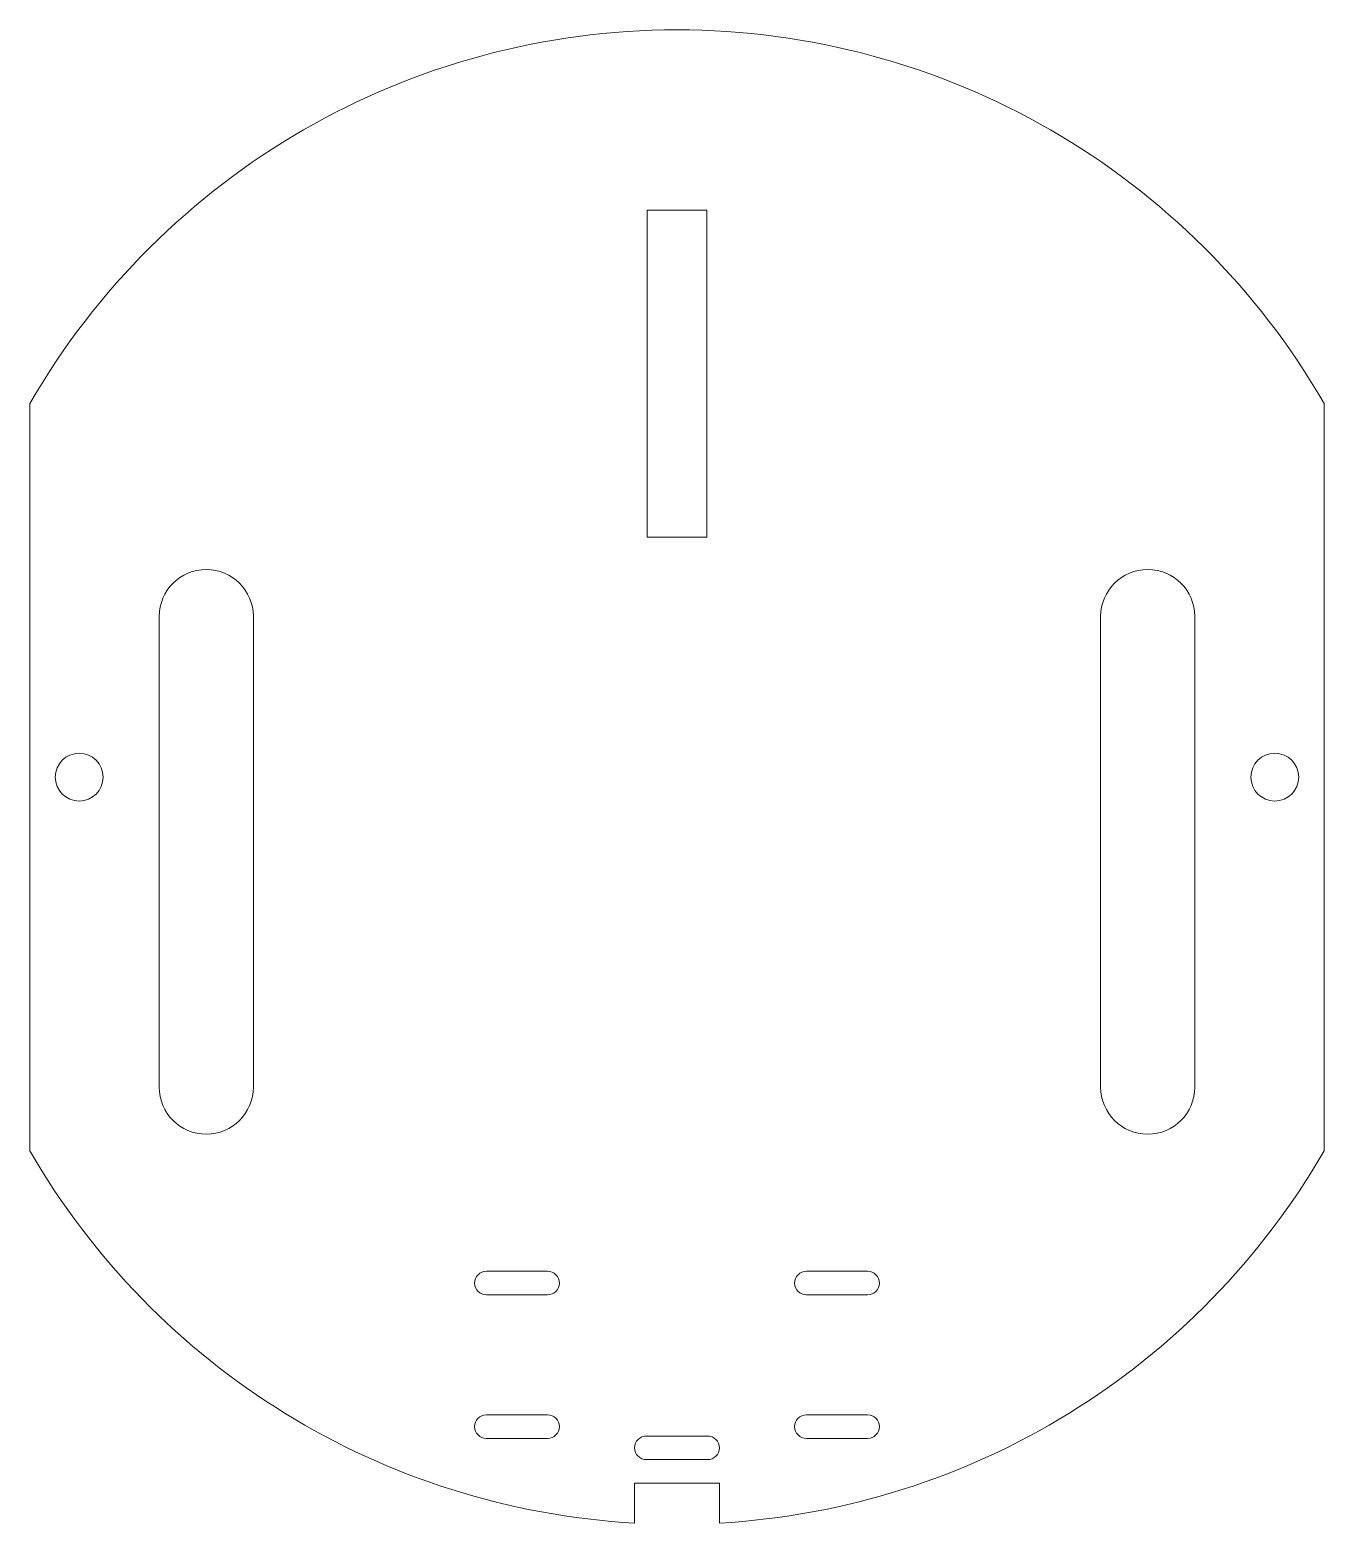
# Model space of a CAD drawing. Header units: inches. Extents: x -1.08 to 1.08, y -1.25 to 1.25.
import ezdxf

# ---------------------------------------------------------------- set-up
doc = ezdxf.new("R2010")
doc.units = ezdxf.units.IN
doc.header["$MEASUREMENT"] = 0

msp = doc.modelspace()

# ---------------------------------------------------------------- linework, layer by layer
at = {"color": 7, "linetype": 'Continuous', "lineweight": 15}
for p, q in [((-0.05, 0.9486), (-0.05, 0.4014)), ((0.05, 0.9486), (-0.05, 0.9486)), ((0.05, 0.4014), (0.05, 0.9486)), ((-1.0825, 0.625), (-1.0825, -0.625)), ((1.0825, -0.625), (1.0825, 0.625)), ((-0.05, 0.4014), (0.05, 0.4014)), ((-0.8661, 0.2687), (-0.8661, -0.5187)), ((-0.7087, -0.5187), (-0.7087, 0.2687)), ((0.7087, -0.5187), (0.7087, 0.2687)), ((0.8661, 0.2687), (0.8661, -0.5187)), ((-0.2165, -0.8267), (-0.3189, -0.8267)), ((0.3189, -0.8267), (0.2165, -0.8267)), ((-0.3189, -0.8661), (-0.2165, -0.8661)), ((0.2165, -0.8661), (0.3189, -0.8661)), ((-0.2165, -1.0669), (-0.3189, -1.0669)), ((0.3189, -1.0669), (0.2165, -1.0669)), ((-0.3189, -1.1063), (-0.2165, -1.1063)), ((0.0512, -1.1023), (-0.0512, -1.1023)), ((0.2165, -1.1063), (0.3189, -1.1063)), ((-0.0512, -1.1417), (0.0512, -1.1417)), ((-0.0709, -1.248), (-0.0709, -1.1811)), ((-0.0709, -1.1811), (0.0709, -1.1811)), ((0.0709, -1.1811), (0.0709, -1.248))]:
    msp.add_line(p, q, dxfattribs=at)
for centre in [(-1, 0), (1, 0)]:
    msp.add_circle(centre, 0.04, dxfattribs=at)
for centre, radius, start, end in [((0, 0), 1.25, 30, 150), ((-0.7874, 0.2687), 0.0787, 0, 180), ((0.7874, 0.2687), 0.0787, 0, 180), ((-0.7874, -0.5187), 0.0787, 180, 0), ((0.7874, -0.5187), 0.0787, 180, 0), ((0, 0), 1.25, 210, 266.75), ((0, 0), 1.25, 273.25, 330), ((-0.3189, -0.8464), 0.0197, 90, 270), ((-0.2165, -0.8464), 0.0197, 270, 90), ((0.2165, -0.8464), 0.0197, 90, 270), ((0.3189, -0.8464), 0.0197, 270, 90), ((-0.3189, -1.0866), 0.0197, 90, 270), ((-0.2165, -1.0866), 0.0197, 270, 90), ((0.2165, -1.0866), 0.0197, 90, 270), ((0.3189, -1.0866), 0.0197, 270, 90), ((-0.0512, -1.122), 0.0197, 90, 270), ((0.0512, -1.122), 0.0197, 270, 90)]:
    msp.add_arc(centre, radius, start, end, dxfattribs=at)

doc.saveas('drawing.dxf')
